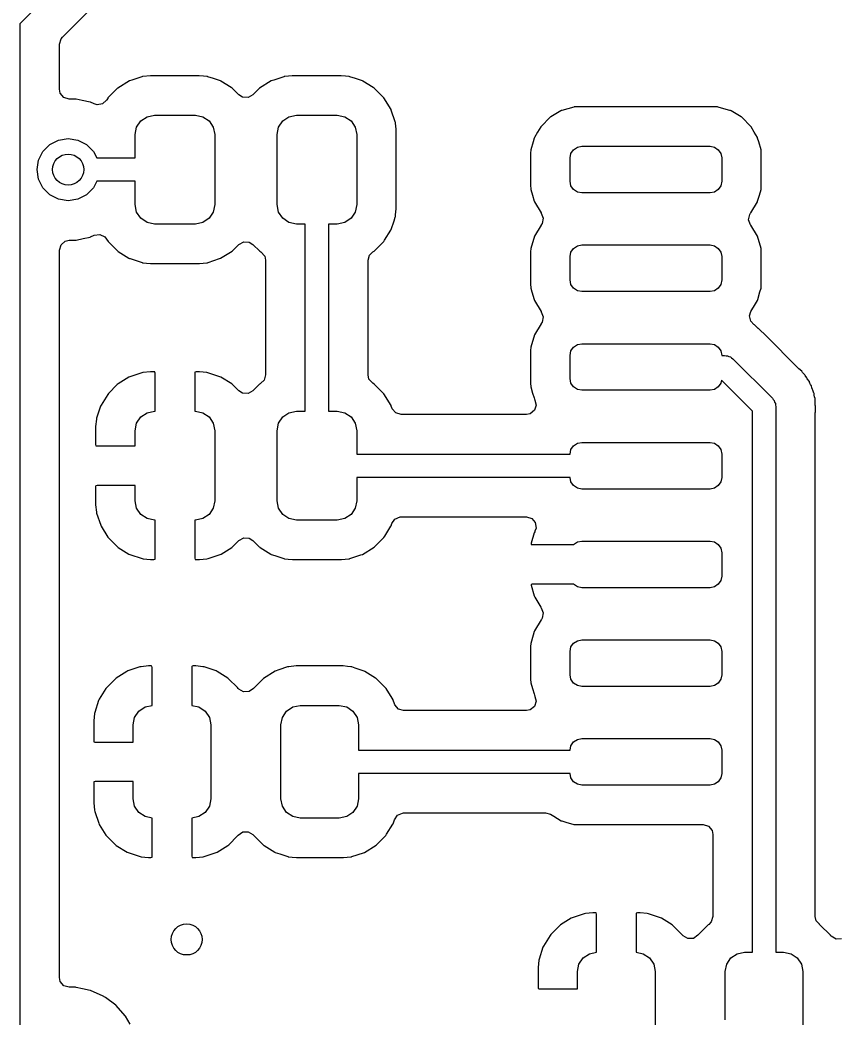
# Model space of a CAD drawing. Extents: x 51 to 243, y -135 to -54.
# Drawn here: x 195.47 to 205.98, y -86.61 to -73.77 of the extents above; entities that cross this region are included whole.
import ezdxf

# ---------------------------------------------------------------- set-up
doc = ezdxf.new("R2010")
doc.units = 0
doc.layers.add('BLACK', color=7, linetype='CONTINUOUS')

msp = doc.modelspace()

# ---------------------------------------------------------------- linework, layer by layer
at = {"layer": 'BLACK', "linetype": 'CONTINUOUS'}
for p, q in [((199.24, -70.042), (195.468, -73.8149)), ((196.013, -73.9886), (199.414, -70.5874)), ((195.468, -73.8149), (195.468, -96.5285)), ((195.976, -74.0777), (195.996, -74.0096)), ((195.976, -74.6575), (195.976, -74.0777)), ((195.996, -74.0096), (196.013, -73.9886)), ((197.145, -74.4838), (197.05, -74.4938)), ((197.149, -74.4835), (197.145, -74.4838)), ((197.145, -74.4838), (197.145, -74.4838)), ((197.774, -74.4835), (197.149, -74.4835)), ((197.829, -74.4891), (197.774, -74.4835)), ((198.97, -74.4838), (198.875, -74.4938)), ((198.974, -74.4835), (198.97, -74.4838)), ((198.97, -74.4838), (198.97, -74.4838)), ((199.599, -74.4835), (198.974, -74.4835)), ((199.654, -74.4891), (199.599, -74.4835)), ((196.875, -74.5504), (196.725, -74.6435)), ((196.908, -74.5396), (196.875, -74.5504)), ((197.036, -74.4967), (196.908, -74.5396)), ((197.043, -74.4945), (197.036, -74.4967)), ((197.036, -74.4967), (197.036, -74.4967)), ((197.05, -74.4938), (197.043, -74.4945)), ((197.05, -74.4938), (197.05, -74.4938)), ((197.872, -74.4935), (197.829, -74.4891)), ((197.879, -74.4942), (197.872, -74.4935)), ((197.872, -74.4935), (197.872, -74.4935)), ((197.885, -74.4964), (197.879, -74.4942)), ((197.957, -74.52), (197.885, -74.4964)), ((197.885, -74.4964), (197.885, -74.4964)), ((198.047, -74.5499), (197.957, -74.52)), ((198.053, -74.5537), (198.047, -74.5499)), ((198.186, -74.6357), (198.053, -74.5537)), ((198.053, -74.5537), (198.053, -74.5537)), ((198.7, -74.5504), (198.55, -74.6435)), ((198.733, -74.5396), (198.7, -74.5504)), ((198.861, -74.4967), (198.733, -74.5396)), ((198.868, -74.4945), (198.861, -74.4967)), ((198.861, -74.4967), (198.861, -74.4967)), ((198.875, -74.4938), (198.868, -74.4945)), ((198.875, -74.4938), (198.875, -74.4938)), ((199.697, -74.4935), (199.654, -74.4891)), ((199.704, -74.4942), (199.697, -74.4935)), ((199.697, -74.4935), (199.697, -74.4935)), ((199.71, -74.4964), (199.704, -74.4942)), ((199.782, -74.52), (199.71, -74.4964)), ((199.71, -74.4964), (199.71, -74.4964)), ((199.872, -74.5499), (199.782, -74.52)), ((199.878, -74.5537), (199.872, -74.5499)), ((200.011, -74.6357), (199.878, -74.5537)), ((199.878, -74.5537), (199.878, -74.5537)), ((195.987, -74.7098), (195.976, -74.6575)), ((196.034, -74.7635), (195.987, -74.7098)), ((196.681, -74.6868), (196.6, -74.7687)), ((196.719, -74.6487), (196.681, -74.6868)), ((196.725, -74.6435), (196.719, -74.6487)), ((198.197, -74.6427), (198.186, -74.6357)), ((198.202, -74.6479), (198.197, -74.6427)), ((198.285, -74.7303), (198.202, -74.6479)), ((198.33, -74.7592), (198.285, -74.7303)), ((198.463, -74.7301), (198.401, -74.7642)), ((198.466, -74.7276), (198.463, -74.7301)), ((198.55, -74.6435), (198.466, -74.7276)), ((200.022, -74.6427), (200.011, -74.6357)), ((200.147, -74.7677), (200.022, -74.6427)), ((196.102, -74.7835), (196.034, -74.7635)), ((196.183, -74.7835), (196.102, -74.7835)), ((196.19, -74.7849), (196.183, -74.7835)), ((196.268, -74.8014), (196.19, -74.7849)), ((196.19, -74.7849), (196.19, -74.7849)), ((196.37, -74.8232), (196.268, -74.8014)), ((196.376, -74.8259), (196.37, -74.8232)), ((196.423, -74.8468), (196.376, -74.8259)), ((196.376, -74.8259), (196.376, -74.8259)), ((196.459, -74.8567), (196.423, -74.8468)), ((196.529, -74.8453), (196.459, -74.8567)), ((196.582, -74.7978), (196.529, -74.8453)), ((196.596, -74.7749), (196.582, -74.7978)), ((196.6, -74.7687), (196.596, -74.7749)), ((196.596, -74.7749), (196.596, -74.7749)), ((198.401, -74.7642), (198.33, -74.7592)), ((200.241, -74.9181), (200.147, -74.7677)), ((197.103, -75.011), (197.199, -74.992)), ((197.199, -74.992), (197.724, -74.992)), ((197.724, -74.992), (197.82, -75.011)), ((198.928, -75.011), (199.024, -74.992)), ((199.024, -74.992), (199.549, -74.992)), ((199.549, -74.992), (199.645, -75.011)), ((200.243, -74.925), (200.241, -74.9181)), ((200.293, -75.0758), (200.243, -74.925)), ((202.424, -74.9369), (202.294, -75.0135)), ((202.43, -74.9329), (202.424, -74.9369)), ((202.424, -74.9369), (202.424, -74.9369)), ((202.438, -74.9306), (202.43, -74.9329)), ((202.515, -74.9083), (202.438, -74.9306)), ((202.438, -74.9306), (202.438, -74.9306)), ((202.59, -74.8864), (202.515, -74.9083)), ((202.597, -74.8859), (202.59, -74.8864)), ((202.625, -74.8837), (202.597, -74.8859)), ((202.597, -74.8859), (202.597, -74.8859)), ((202.627, -74.8835), (202.625, -74.8837)), ((202.625, -74.8837), (202.625, -74.8837)), ((204.411, -74.8835), (202.627, -74.8835)), ((204.413, -74.8837), (204.411, -74.8835)), ((204.441, -74.8859), (204.413, -74.8837)), ((204.413, -74.8837), (204.413, -74.8837)), ((204.448, -74.8864), (204.441, -74.8859)), ((204.441, -74.8859), (204.441, -74.8859)), ((204.523, -74.9083), (204.448, -74.8864)), ((204.6, -74.9306), (204.523, -74.9083)), ((204.608, -74.9329), (204.6, -74.9306)), ((204.6, -74.9306), (204.6, -74.9306)), ((204.614, -74.9369), (204.608, -74.9329)), ((204.744, -75.0135), (204.614, -74.9369)), ((204.614, -74.9369), (204.614, -74.9369)), ((196.968, -75.1463), (197.022, -75.0652)), ((197.022, -75.0652), (197.103, -75.011)), ((197.82, -75.011), (197.901, -75.0652)), ((197.901, -75.0652), (197.955, -75.1463)), ((198.793, -75.1463), (198.847, -75.0652)), ((198.847, -75.0652), (198.928, -75.011)), ((199.645, -75.011), (199.726, -75.0652)), ((199.726, -75.0652), (199.78, -75.1463)), ((200.297, -75.0858), (200.293, -75.0758)), ((200.297, -75.0927), (200.297, -75.0858)), ((200.305, -75.1714), (200.297, -75.0927)), ((200.297, -75.0927), (200.297, -75.0927)), ((202.287, -75.0175), (202.17, -75.1352)), ((202.294, -75.0135), (202.287, -75.0175)), ((202.294, -75.0135), (202.294, -75.0135)), ((204.751, -75.0175), (204.744, -75.0135)), ((204.744, -75.0135), (204.744, -75.0135)), ((204.868, -75.1352), (204.751, -75.0175)), ((196.949, -75.242), (196.968, -75.1463)), ((196.949, -75.542), (196.949, -75.242)), ((197.955, -75.1463), (197.974, -75.242)), ((197.974, -75.242), (197.974, -76.142)), ((198.774, -75.242), (198.793, -75.1463)), ((198.774, -76.142), (198.774, -75.242)), ((199.78, -75.1463), (199.799, -75.242)), ((199.799, -75.242), (199.799, -76.142)), ((200.308, -75.1916), (200.305, -75.1714)), ((200.308, -76.1924), (200.308, -75.1916)), ((202.126, -75.2096), (202.085, -75.2784)), ((202.166, -75.142), (202.126, -75.2096)), ((202.17, -75.1352), (202.166, -75.142)), ((202.166, -75.142), (202.166, -75.142)), ((204.872, -75.142), (204.868, -75.1352)), ((204.912, -75.2096), (204.872, -75.142)), ((204.872, -75.142), (204.872, -75.142)), ((204.953, -75.2784), (204.912, -75.2096)), ((195.764, -75.4569), (195.853, -75.3684)), ((195.853, -75.3684), (195.964, -75.3116)), ((195.964, -75.3116), (196.088, -75.292)), ((196.088, -75.292), (196.212, -75.3116)), ((196.212, -75.3116), (196.323, -75.3684)), ((196.323, -75.3684), (196.412, -75.4569)), ((202.068, -75.3349), (202.038, -75.4382)), ((202.083, -75.286), (202.068, -75.3349)), ((202.085, -75.2784), (202.083, -75.286)), ((202.083, -75.286), (202.083, -75.286)), ((204.955, -75.286), (204.953, -75.2784)), ((204.97, -75.3349), (204.955, -75.286)), ((204.955, -75.286), (204.955, -75.286)), ((205, -75.4382), (204.97, -75.3349)), ((195.708, -75.5684), (195.764, -75.4569)), ((196.412, -75.4569), (196.455, -75.542)), ((202.036, -75.473), (202.035, -75.4755)), ((202.035, -75.4755), (202.035, -75.9085)), ((202.038, -75.4446), (202.036, -75.473)), ((202.038, -75.4382), (202.038, -75.4446)), ((202.038, -75.4446), (202.038, -75.4446)), ((202.544, -75.542), (202.555, -75.4846)), ((202.555, -75.4846), (202.588, -75.4359)), ((202.588, -75.4359), (202.637, -75.4034)), ((202.637, -75.4034), (202.694, -75.392)), ((202.694, -75.392), (204.344, -75.392)), ((204.344, -75.392), (204.401, -75.4034)), ((204.401, -75.4034), (204.45, -75.4359)), ((204.45, -75.4359), (204.483, -75.4846)), ((204.483, -75.4846), (204.494, -75.542)), ((205, -75.4446), (205, -75.4382)), ((205.002, -75.473), (205, -75.4446)), ((205, -75.4446), (205, -75.4446)), ((205.002, -75.4755), (205.002, -75.473)), ((205.002, -75.9085), (205.002, -75.4755)), ((195.688, -75.692), (195.708, -75.5684)), ((196.455, -75.542), (196.949, -75.542)), ((202.544, -75.842), (202.544, -75.542)), ((204.494, -75.542), (204.494, -75.842)), ((195.708, -75.8156), (195.688, -75.692)), ((195.764, -75.9271), (195.708, -75.8156)), ((196.455, -75.842), (196.412, -75.9271)), ((196.949, -75.842), (196.455, -75.842)), ((196.949, -76.142), (196.949, -75.842)), ((202.555, -75.8994), (202.544, -75.842)), ((202.588, -75.9481), (202.555, -75.8994)), ((204.483, -75.8994), (204.45, -75.9481)), ((204.494, -75.842), (204.483, -75.8994)), ((195.853, -76.0156), (195.764, -75.9271)), ((195.964, -76.0724), (195.853, -76.0156)), ((196.323, -76.0156), (196.212, -76.0724)), ((196.412, -75.9271), (196.323, -76.0156)), ((202.035, -75.9085), (202.036, -75.9109)), ((202.036, -75.9109), (202.036, -75.911)), ((202.036, -75.911), (202.037, -75.9279)), ((202.037, -75.9279), (202.038, -75.9458)), ((202.038, -75.9458), (202.06, -76.0187)), ((202.06, -76.0187), (202.082, -76.0966)), ((202.637, -75.9806), (202.588, -75.9481)), ((202.694, -75.992), (202.637, -75.9806)), ((204.344, -75.992), (202.694, -75.992)), ((204.401, -75.9806), (204.344, -75.992)), ((204.45, -75.9481), (204.401, -75.9806)), ((204.956, -76.0966), (204.978, -76.0187)), ((204.978, -76.0187), (205, -75.9458)), ((205, -75.9458), (205.001, -75.9279)), ((205.001, -75.9279), (205.002, -75.911)), ((205.002, -75.9109), (205.002, -75.9085)), ((205.002, -75.911), (205.002, -75.9109)), ((196.088, -76.092), (195.964, -76.0724)), ((196.212, -76.0724), (196.088, -76.092)), ((196.968, -76.2377), (196.949, -76.142)), ((197.974, -76.142), (197.955, -76.2377)), ((198.793, -76.2377), (198.774, -76.142)), ((199.799, -76.142), (199.78, -76.2377)), ((202.082, -76.0966), (202.085, -76.1056)), ((202.085, -76.1056), (202.17, -76.2488)), ((204.868, -76.2488), (204.953, -76.1056)), ((204.953, -76.1056), (204.956, -76.0966)), ((197.022, -76.3188), (196.968, -76.2377)), ((197.955, -76.2377), (197.901, -76.3188)), ((198.847, -76.3188), (198.793, -76.2377)), ((199.78, -76.2377), (199.726, -76.3188)), ((200.297, -76.2969), (200.299, -76.2722)), ((200.299, -76.2722), (200.307, -76.1956)), ((200.307, -76.1956), (200.308, -76.1924)), ((202.17, -76.2488), (202.172, -76.2515)), ((202.172, -76.2515), (202.198, -76.3159)), ((204.84, -76.3381), (204.854, -76.2685)), ((204.854, -76.2685), (204.865, -76.2527)), ((204.865, -76.2527), (204.868, -76.2488)), ((197.103, -76.373), (197.022, -76.3188)), ((197.199, -76.392), (197.103, -76.373)), ((197.724, -76.392), (197.199, -76.392)), ((197.82, -76.373), (197.724, -76.392)), ((197.901, -76.3188), (197.82, -76.373)), ((198.928, -76.373), (198.847, -76.3188)), ((199.024, -76.392), (198.928, -76.373)), ((199.136, -76.392), (199.024, -76.392)), ((199.136, -78.802), (199.136, -76.392)), ((199.549, -76.392), (199.436, -76.392)), ((199.436, -76.392), (199.436, -78.802)), ((199.645, -76.373), (199.549, -76.392)), ((199.726, -76.3188), (199.645, -76.373)), ((200.241, -76.4647), (200.279, -76.3505)), ((200.279, -76.3505), (200.295, -76.3034)), ((200.295, -76.3034), (200.297, -76.2969)), ((200.295, -76.3034), (200.295, -76.3034)), ((202.17, -76.4052), (202.085, -76.5484)), ((202.173, -76.4013), (202.17, -76.4052)), ((202.184, -76.3855), (202.173, -76.4013)), ((202.198, -76.3159), (202.184, -76.3855)), ((204.866, -76.4025), (204.84, -76.3381)), ((204.868, -76.4052), (204.866, -76.4025)), ((204.953, -76.5484), (204.868, -76.4052)), ((196.376, -76.5581), (196.423, -76.5372)), ((196.423, -76.5372), (196.494, -76.5277)), ((196.494, -76.5277), (196.558, -76.5578)), ((200.158, -76.5993), (200.237, -76.471)), ((200.237, -76.471), (200.241, -76.4647)), ((200.237, -76.471), (200.237, -76.471)), ((195.976, -76.7265), (195.996, -76.6584)), ((195.996, -76.6584), (196.05, -76.6119)), ((196.05, -76.6119), (196.102, -76.6005)), ((196.102, -76.6005), (196.183, -76.6005)), ((196.183, -76.6005), (196.19, -76.5991)), ((196.19, -76.5991), (196.281, -76.5797)), ((196.19, -76.5991), (196.19, -76.5991)), ((196.281, -76.5797), (196.37, -76.5608)), ((196.37, -76.5608), (196.376, -76.5581)), ((196.376, -76.5581), (196.376, -76.5581)), ((196.558, -76.5578), (196.582, -76.586)), ((196.582, -76.586), (196.601, -76.6163)), ((196.601, -76.6163), (196.726, -76.7413)), ((198.198, -76.7405), (198.285, -76.6539)), ((198.285, -76.6539), (198.347, -76.6198)), ((198.347, -76.6198), (198.418, -76.6248)), ((198.418, -76.6248), (198.463, -76.6537)), ((198.463, -76.6537), (198.551, -76.7413)), ((200.023, -76.7405), (200.148, -76.6153)), ((200.148, -76.6153), (200.158, -76.5993)), ((202.085, -76.5484), (202.038, -76.7082)), ((202.637, -76.6734), (202.694, -76.662)), ((202.694, -76.662), (204.344, -76.662)), ((204.344, -76.662), (204.401, -76.6734)), ((205, -76.7082), (204.953, -76.5484)), ((195.976, -86.0875), (195.976, -76.7265)), ((196.726, -76.7413), (196.732, -76.7451)), ((196.732, -76.7451), (196.732, -76.7451)), ((196.732, -76.7451), (196.869, -76.8299)), ((198.048, -76.8336), (198.198, -76.7405)), ((198.551, -76.7413), (198.568, -76.752)), ((198.568, -76.752), (198.616, -76.8048)), ((199.945, -76.8592), (199.965, -76.791)), ((199.965, -76.791), (200.005, -76.752)), ((200.005, -76.752), (200.017, -76.7443)), ((200.017, -76.7443), (200.023, -76.7405)), ((200.017, -76.7443), (200.017, -76.7443)), ((202.036, -76.743), (202.035, -76.7455)), ((202.035, -76.7455), (202.035, -77.1785)), ((202.038, -76.7146), (202.036, -76.743)), ((202.038, -76.7082), (202.038, -76.7146)), ((202.038, -76.7146), (202.038, -76.7146)), ((202.544, -76.812), (202.555, -76.7546)), ((202.555, -76.7546), (202.588, -76.7059)), ((202.588, -76.7059), (202.637, -76.6734)), ((204.401, -76.6734), (204.45, -76.7059)), ((204.45, -76.7059), (204.483, -76.7546)), ((204.483, -76.7546), (204.494, -76.812)), ((205, -76.7146), (205, -76.7082)), ((205.002, -76.743), (205, -76.7146)), ((205, -76.7146), (205, -76.7146)), ((205.002, -76.7455), (205.002, -76.743)), ((205.002, -77.1785), (205.002, -76.7455)), ((196.869, -76.8299), (196.876, -76.8341)), ((196.876, -76.8341), (196.887, -76.8377)), ((196.887, -76.8377), (197.038, -76.8876)), ((197.038, -76.8876), (197.038, -76.8876)), ((197.038, -76.8876), (197.044, -76.8898)), ((197.044, -76.8898), (197.051, -76.8905)), ((197.051, -76.8905), (197.051, -76.8905)), ((197.051, -76.8905), (197.094, -76.8949)), ((197.094, -76.8949), (197.149, -76.9005)), ((197.149, -76.9005), (197.774, -76.9005)), ((197.774, -76.9005), (197.778, -76.9002)), ((197.778, -76.9002), (197.873, -76.8902)), ((197.778, -76.9002), (197.778, -76.9002)), ((197.873, -76.8902), (197.88, -76.8895)), ((197.873, -76.8902), (197.873, -76.8902)), ((197.88, -76.8895), (197.887, -76.8873)), ((197.887, -76.8873), (198.035, -76.8377)), ((197.887, -76.8873), (197.887, -76.8873)), ((198.035, -76.8377), (198.048, -76.8336)), ((198.616, -76.8048), (198.628, -76.8593)), ((198.628, -76.8593), (198.628, -78.3348)), ((199.945, -78.3347), (199.945, -76.8592)), ((202.544, -77.112), (202.544, -76.812)), ((204.494, -76.812), (204.494, -77.112)), ((202.035, -77.1785), (202.036, -77.1809)), ((202.036, -77.1809), (202.036, -77.181)), ((202.036, -77.181), (202.037, -77.2024)), ((202.555, -77.1694), (202.544, -77.112)), ((202.588, -77.2181), (202.555, -77.1694)), ((204.483, -77.1694), (204.45, -77.2181)), ((204.494, -77.112), (204.483, -77.1694)), ((205.001, -77.2024), (205.002, -77.181)), ((205.002, -77.1809), (205.002, -77.1785)), ((205.002, -77.181), (205.002, -77.1809)), ((202.037, -77.2024), (202.038, -77.2158)), ((202.038, -77.2158), (202.053, -77.2644)), ((202.053, -77.2644), (202.081, -77.3628)), ((202.637, -77.2506), (202.588, -77.2181)), ((202.694, -77.262), (202.637, -77.2506)), ((204.344, -77.262), (202.694, -77.262)), ((204.401, -77.2506), (204.344, -77.262)), ((204.45, -77.2181), (204.401, -77.2506)), ((204.957, -77.3628), (204.985, -77.2644)), ((204.985, -77.2644), (205, -77.2158)), ((205, -77.2158), (205.001, -77.2024)), ((202.081, -77.3628), (202.085, -77.3756)), ((202.085, -77.3756), (202.17, -77.5188)), ((204.869, -77.518), (204.927, -77.4199)), ((204.927, -77.4199), (204.953, -77.3756)), ((204.953, -77.3756), (204.957, -77.3628)), ((202.17, -77.5188), (202.172, -77.5215)), ((202.172, -77.5215), (202.198, -77.5859)), ((204.852, -77.5728), (204.869, -77.518)), ((202.17, -77.6752), (202.085, -77.8184)), ((202.173, -77.6713), (202.17, -77.6752)), ((202.184, -77.6555), (202.173, -77.6713)), ((202.198, -77.5859), (202.184, -77.6555)), ((204.867, -77.6422), (204.852, -77.5728)), ((204.909, -77.6849), (204.867, -77.6422)), ((204.908, -77.6865), (204.909, -77.6849)), ((204.914, -77.6912), (204.908, -77.6865)), ((204.921, -77.695), (204.914, -77.6912)), ((204.955, -77.7266), (204.921, -77.695)), ((202.085, -77.8184), (202.038, -77.9782)), ((204.964, -77.7344), (204.955, -77.7266)), ((204.967, -77.7371), (204.964, -77.7344)), ((204.988, -77.7576), (204.967, -77.7371)), ((204.991, -77.7604), (204.988, -77.7576)), ((205.042, -77.8089), (204.991, -77.7604)), ((205.047, -77.8156), (205.042, -77.8089)), ((205.055, -77.8244), (205.047, -77.8156)), ((205.478, -78.2482), (205.055, -77.8244)), ((202.588, -77.9759), (202.637, -77.9434)), ((202.637, -77.9434), (202.694, -77.932)), ((202.694, -77.932), (204.344, -77.932)), ((204.344, -77.932), (204.401, -77.9434)), ((204.401, -77.9434), (204.45, -77.9759)), ((202.036, -78.0106), (202.035, -78.0155)), ((202.035, -78.0155), (202.035, -78.4485)), ((202.038, -77.9846), (202.036, -78.0106)), ((202.038, -77.9782), (202.038, -77.9846)), ((202.038, -77.9846), (202.038, -77.9846)), ((202.544, -78.082), (202.555, -78.0246)), ((202.544, -78.382), (202.544, -78.082)), ((202.555, -78.0246), (202.588, -77.9759)), ((204.45, -77.9759), (204.483, -78.0246)), ((204.483, -78.0246), (204.494, -78.082)), ((204.494, -78.082), (204.531, -78.082)), ((204.531, -78.082), (204.55, -78.0871)), ((204.55, -78.0871), (204.57, -78.0871)), ((204.57, -78.0871), (204.587, -78.097)), ((204.587, -78.097), (204.606, -78.1021)), ((204.606, -78.1021), (204.62, -78.1161)), ((204.62, -78.1161), (204.637, -78.1259)), ((204.637, -78.1259), (205.145, -78.6339)), ((197.036, -78.3071), (196.882, -78.3586)), ((197.05, -78.3043), (197.036, -78.3071)), ((197.145, -78.2943), (197.05, -78.3043)), ((197.152, -78.294), (197.145, -78.2943)), ((197.194, -78.294), (197.152, -78.294)), ((197.202, -78.2957), (197.194, -78.294)), ((197.203, -78.2969), (197.202, -78.2957)), ((197.207, -78.3121), (197.203, -78.2969)), ((197.207, -78.802), (197.207, -78.3121)), ((197.717, -78.2999), (197.715, -78.3075)), ((197.715, -78.3075), (197.715, -78.802)), ((197.718, -78.2985), (197.717, -78.2999)), ((197.734, -78.294), (197.718, -78.2985)), ((197.771, -78.294), (197.734, -78.294)), ((197.778, -78.2943), (197.771, -78.294)), ((197.872, -78.304), (197.778, -78.2943)), ((197.885, -78.3069), (197.872, -78.304)), ((198.04, -78.358), (197.885, -78.3069)), ((198.628, -78.3348), (198.608, -78.403)), ((199.957, -78.3892), (199.945, -78.3347)), ((205.487, -78.2562), (205.478, -78.2482)), ((205.523, -78.2856), (205.487, -78.2562)), ((205.535, -78.3026), (205.523, -78.2856)), ((205.535, -78.303), (205.535, -78.3026)), ((205.548, -78.318), (205.535, -78.303)), ((205.563, -78.3332), (205.548, -78.318)), ((205.567, -78.34), (205.563, -78.3332)), ((205.587, -78.3729), (205.567, -78.34)), ((205.567, -78.34), (205.567, -78.34)), ((196.72, -78.4591), (196.605, -78.5738)), ((196.731, -78.4501), (196.72, -78.4591)), ((196.869, -78.3648), (196.731, -78.4501)), ((196.882, -78.3586), (196.869, -78.3648)), ((198.053, -78.3642), (198.04, -78.358)), ((198.191, -78.4492), (198.053, -78.3642)), ((198.202, -78.4583), (198.191, -78.4492)), ((198.285, -78.5406), (198.202, -78.4583)), ((198.544, -78.4587), (198.463, -78.5405)), ((198.55, -78.4535), (198.544, -78.4587)), ((198.556, -78.4497), (198.55, -78.4535)), ((198.568, -78.442), (198.556, -78.4497)), ((198.556, -78.4497), (198.556, -78.4497)), ((198.608, -78.403), (198.568, -78.442)), ((200.005, -78.442), (199.957, -78.3892)), ((200.022, -78.4527), (200.005, -78.442)), ((200.147, -78.5777), (200.022, -78.4527)), ((202.035, -78.4485), (202.036, -78.4509)), ((202.036, -78.4509), (202.036, -78.451)), ((202.036, -78.451), (202.038, -78.4764)), ((202.555, -78.4394), (202.544, -78.382)), ((202.588, -78.4881), (202.555, -78.4394)), ((204.483, -78.4394), (204.45, -78.4881)), ((204.49, -78.403), (204.483, -78.4394)), ((204.889, -78.8021), (204.49, -78.403)), ((205.593, -78.3829), (205.587, -78.3729)), ((205.621, -78.4202), (205.593, -78.3829)), ((205.624, -78.4288), (205.621, -78.4202)), ((205.629, -78.4402), (205.624, -78.4288)), ((205.637, -78.4579), (205.629, -78.4402)), ((205.648, -78.4764), (205.637, -78.4579)), ((196.596, -78.5852), (196.511, -78.7232)), ((196.605, -78.5738), (196.596, -78.5852)), ((198.33, -78.5695), (198.285, -78.5406)), ((198.401, -78.5745), (198.33, -78.5695)), ((198.463, -78.5405), (198.401, -78.5745)), ((200.241, -78.7281), (200.147, -78.5777)), ((202.038, -78.4764), (202.038, -78.4858)), ((202.038, -78.4858), (202.062, -78.567)), ((202.062, -78.567), (202.08, -78.6286)), ((202.637, -78.5206), (202.588, -78.4881)), ((202.694, -78.532), (202.637, -78.5206)), ((204.344, -78.532), (202.694, -78.532)), ((204.401, -78.5206), (204.344, -78.532)), ((204.45, -78.4881), (204.401, -78.5206)), ((205.655, -78.5012), (205.648, -78.4764)), ((205.661, -78.5208), (205.655, -78.5012)), ((205.665, -78.532), (205.661, -78.5208)), ((205.679, -78.5676), (205.665, -78.532)), ((205.682, -78.5749), (205.679, -78.5676)), ((205.679, -78.5676), (205.679, -78.5676)), ((205.683, -78.5828), (205.682, -78.5749)), ((205.685, -78.5962), (205.683, -78.5828)), ((205.683, -78.5828), (205.683, -78.5828)), ((205.689, -78.6156), (205.685, -78.5962)), ((196.511, -78.7232), (196.505, -78.7364)), ((202.08, -78.6286), (202.085, -78.6456)), ((202.107, -78.7222), (202.084, -78.7895)), ((202.085, -78.6456), (202.089, -78.6534)), ((202.089, -78.6534), (202.09, -78.6542)), ((202.09, -78.6542), (202.092, -78.6597)), ((202.092, -78.6597), (202.091, -78.6601)), ((202.091, -78.6601), (202.107, -78.7222)), ((205.145, -78.6339), (205.155, -78.651)), ((205.155, -78.651), (205.169, -78.665)), ((205.169, -78.665), (205.174, -78.6841)), ((205.174, -78.6841), (205.184, -78.7012)), ((205.184, -78.7012), (205.184, -78.7209)), ((205.184, -78.7209), (205.189, -78.74)), ((205.695, -78.6362), (205.689, -78.6156)), ((205.696, -78.68), (205.695, -78.6362)), ((205.696, -78.6823), (205.696, -78.68)), ((205.697, -78.6942), (205.696, -78.6823)), ((205.697, -78.6986), (205.697, -78.6942)), ((205.697, -78.7277), (205.697, -78.6986)), ((196.505, -78.7364), (196.454, -78.8907)), ((197.022, -78.8752), (197.103, -78.821)), ((197.103, -78.821), (197.199, -78.802)), ((197.199, -78.802), (197.207, -78.802)), ((197.715, -78.802), (197.724, -78.802)), ((197.724, -78.802), (197.82, -78.821)), ((197.82, -78.821), (197.901, -78.8752)), ((198.847, -78.8752), (198.928, -78.821)), ((198.928, -78.821), (199.024, -78.802)), ((199.024, -78.802), (199.136, -78.802)), ((199.436, -78.802), (199.549, -78.802)), ((199.549, -78.802), (199.645, -78.821)), ((199.645, -78.821), (199.726, -78.8752)), ((200.243, -78.735), (200.241, -78.7281)), ((200.25, -78.7574), (200.243, -78.735)), ((200.243, -78.735), (200.243, -78.735)), ((200.255, -78.7698), (200.25, -78.7574)), ((200.302, -78.8235), (200.255, -78.7698)), ((200.37, -78.8435), (200.302, -78.8235)), ((201.981, -78.8435), (200.37, -78.8435)), ((202.029, -78.834), (201.981, -78.8435)), ((202.084, -78.7895), (202.029, -78.834)), ((204.889, -85.762), (204.889, -78.8021)), ((205.189, -78.74), (205.189, -85.762)), ((205.698, -78.7316), (205.697, -78.7277)), ((205.697, -78.8221), (205.698, -78.8102)), ((205.697, -85.3024), (205.697, -78.8221)), ((205.7, -78.8025), (205.698, -78.7316)), ((205.698, -78.8102), (205.7, -78.8025)), ((205.698, -78.8102), (205.698, -78.8102)), ((196.451, -78.9041), (196.441, -78.9984)), ((196.454, -78.8907), (196.451, -78.9041)), ((196.949, -79.052), (196.968, -78.9563)), ((196.968, -78.9563), (197.022, -78.8752)), ((197.901, -78.8752), (197.955, -78.9563)), ((197.955, -78.9563), (197.974, -79.052)), ((198.774, -79.052), (198.793, -78.9563)), ((198.793, -78.9563), (198.847, -78.8752)), ((199.726, -78.8752), (199.78, -78.9563)), ((199.78, -78.9563), (199.799, -79.052)), ((196.441, -78.9984), (196.441, -79.0049)), ((196.441, -79.0049), (196.441, -79.2299)), ((196.949, -79.248), (196.949, -79.052)), ((197.974, -79.052), (197.974, -79.952)), ((198.774, -79.952), (198.774, -79.052)), ((199.799, -79.052), (199.799, -79.352)), ((196.441, -79.2299), (196.445, -79.2451)), ((202.588, -79.2459), (202.637, -79.2134)), ((202.637, -79.2134), (202.694, -79.202)), ((202.694, -79.202), (204.344, -79.202)), ((204.344, -79.202), (204.401, -79.2134)), ((204.401, -79.2134), (204.45, -79.2459)), ((196.445, -79.2451), (196.447, -79.2463)), ((196.447, -79.2463), (196.455, -79.248)), ((196.455, -79.248), (196.949, -79.248)), ((199.799, -79.352), (202.544, -79.352)), ((202.544, -79.352), (202.555, -79.2946)), ((202.555, -79.2946), (202.588, -79.2459)), ((204.45, -79.2459), (204.483, -79.2946)), ((204.483, -79.2946), (204.494, -79.352)), ((204.494, -79.352), (204.494, -79.652)), ((202.544, -79.652), (199.799, -79.652)), ((199.799, -79.652), (199.799, -79.952)), ((202.555, -79.7094), (202.544, -79.652)), ((202.588, -79.7581), (202.555, -79.7094)), ((204.483, -79.7094), (204.45, -79.7581)), ((204.494, -79.652), (204.483, -79.7094)), ((196.443, -79.7619), (196.441, -79.7695)), ((196.441, -79.7695), (196.441, -79.9991)), ((196.444, -79.7605), (196.443, -79.7619)), ((196.459, -79.756), (196.444, -79.7605)), ((196.949, -79.756), (196.459, -79.756)), ((196.949, -79.952), (196.949, -79.756)), ((202.637, -79.7906), (202.588, -79.7581)), ((202.694, -79.802), (202.637, -79.7906)), ((204.344, -79.802), (202.694, -79.802)), ((204.401, -79.7906), (204.344, -79.802)), ((204.45, -79.7581), (204.401, -79.7906)), ((196.441, -79.9991), (196.441, -80.0056)), ((196.441, -80.0056), (196.451, -80.1012)), ((196.968, -80.0477), (196.949, -79.952)), ((197.974, -79.952), (197.955, -80.0477)), ((198.793, -80.0477), (198.774, -79.952)), ((199.799, -79.952), (199.78, -80.0477)), ((196.451, -80.1012), (196.454, -80.1146)), ((196.454, -80.1146), (196.506, -80.2688)), ((197.022, -80.1288), (196.968, -80.0477)), ((197.103, -80.183), (197.022, -80.1288)), ((197.901, -80.1288), (197.82, -80.183)), ((197.955, -80.0477), (197.901, -80.1288)), ((198.847, -80.1288), (198.793, -80.0477)), ((198.928, -80.183), (198.847, -80.1288)), ((199.726, -80.1288), (199.645, -80.183)), ((199.78, -80.0477), (199.726, -80.1288)), ((197.199, -80.202), (197.103, -80.183)), ((197.207, -80.202), (197.199, -80.202)), ((197.207, -80.6965), (197.207, -80.202)), ((197.724, -80.202), (197.715, -80.202)), ((197.715, -80.202), (197.715, -80.6919)), ((197.82, -80.183), (197.724, -80.202)), ((199.024, -80.202), (198.928, -80.183)), ((199.549, -80.202), (199.024, -80.202)), ((199.645, -80.183), (199.549, -80.202)), ((200.241, -80.2747), (200.25, -80.2468)), ((200.25, -80.2468), (200.291, -80.1885)), ((200.291, -80.1885), (200.356, -80.1612)), ((200.356, -80.1612), (200.37, -80.1605)), ((200.37, -80.1605), (201.982, -80.1605)), ((201.982, -80.1605), (202.05, -80.1805)), ((202.05, -80.1805), (202.096, -80.2342)), ((202.096, -80.2342), (202.106, -80.3044)), ((196.506, -80.2688), (196.512, -80.282)), ((196.512, -80.282), (196.597, -80.4198)), ((200.16, -80.4069), (200.237, -80.281)), ((200.237, -80.281), (200.241, -80.2747)), ((200.237, -80.281), (200.237, -80.281)), ((202.083, -80.3662), (202.044, -80.5006)), ((202.089, -80.3518), (202.083, -80.3662)), ((202.09, -80.3506), (202.089, -80.3518)), ((202.091, -80.3484), (202.09, -80.3506)), ((202.093, -80.3445), (202.091, -80.3484)), ((202.106, -80.3044), (202.092, -80.3444)), ((202.092, -80.3444), (202.093, -80.3445)), ((196.597, -80.4198), (196.606, -80.4312)), ((196.606, -80.4312), (196.721, -80.5457)), ((198.203, -80.5449), (198.284, -80.4635)), ((198.284, -80.4635), (198.347, -80.4295)), ((198.347, -80.4295), (198.418, -80.4345)), ((198.418, -80.4345), (198.463, -80.4634)), ((198.463, -80.4634), (198.546, -80.5461)), ((200.023, -80.5505), (200.148, -80.4253)), ((200.148, -80.4253), (200.16, -80.4069)), ((202.044, -80.5006), (202.044, -80.5147)), ((202.044, -80.5147), (202.051, -80.518)), ((202.051, -80.518), (202.587, -80.518)), ((202.587, -80.518), (202.588, -80.5159)), ((202.588, -80.5159), (202.637, -80.4834)), ((202.637, -80.4834), (202.694, -80.472)), ((202.694, -80.472), (204.344, -80.472)), ((204.344, -80.472), (204.401, -80.4834)), ((204.401, -80.4834), (204.45, -80.5159)), ((204.45, -80.5159), (204.483, -80.5646)), ((196.721, -80.5457), (196.732, -80.5548)), ((196.732, -80.5548), (196.87, -80.6398)), ((196.87, -80.6398), (196.883, -80.646)), ((196.883, -80.646), (197.038, -80.6971)), ((197.887, -80.6969), (198.041, -80.6454)), ((198.041, -80.6454), (198.054, -80.6392)), ((198.054, -80.6392), (198.192, -80.5539)), ((198.192, -80.5539), (198.203, -80.5449)), ((198.546, -80.5461), (198.546, -80.5461)), ((198.546, -80.5461), (198.551, -80.5513)), ((198.551, -80.5513), (198.557, -80.5551)), ((198.557, -80.5551), (198.557, -80.5551)), ((198.557, -80.5551), (198.694, -80.6398)), ((198.694, -80.6398), (198.701, -80.6441)), ((198.701, -80.6441), (198.746, -80.6589)), ((199.712, -80.6973), (199.853, -80.6501)), ((199.853, -80.6501), (199.873, -80.6435)), ((199.873, -80.6435), (200.023, -80.5505)), ((204.483, -80.5646), (204.494, -80.622)), ((204.494, -80.622), (204.494, -80.922)), ((197.038, -80.6971), (197.051, -80.7)), ((197.051, -80.7), (197.145, -80.7097)), ((197.145, -80.7097), (197.152, -80.71)), ((197.152, -80.71), (197.189, -80.71)), ((197.189, -80.71), (197.205, -80.7055)), ((197.205, -80.7055), (197.206, -80.7041)), ((197.206, -80.7041), (197.207, -80.6965)), ((197.715, -80.6919), (197.72, -80.7071)), ((197.72, -80.7071), (197.721, -80.7083)), ((197.721, -80.7083), (197.729, -80.71)), ((197.729, -80.71), (197.771, -80.71)), ((197.771, -80.71), (197.778, -80.7097)), ((197.778, -80.7097), (197.873, -80.6997)), ((197.873, -80.6997), (197.887, -80.6969)), ((198.746, -80.6589), (198.863, -80.6976)), ((198.863, -80.6976), (198.863, -80.6976)), ((198.863, -80.6976), (198.869, -80.6998)), ((198.869, -80.6998), (198.876, -80.7005)), ((198.876, -80.7005), (198.876, -80.7005)), ((198.876, -80.7005), (198.919, -80.7049)), ((198.919, -80.7049), (198.974, -80.7105)), ((198.974, -80.7105), (199.599, -80.7105)), ((199.599, -80.7105), (199.603, -80.7102)), ((199.603, -80.7102), (199.698, -80.7002)), ((199.603, -80.7102), (199.603, -80.7102)), ((199.698, -80.7002), (199.705, -80.6995)), ((199.698, -80.7002), (199.698, -80.7002)), ((199.705, -80.6995), (199.712, -80.6973)), ((199.712, -80.6973), (199.712, -80.6973)), ((202.044, -81.03), (202.042, -81.0379)), ((202.042, -81.0379), (202.083, -81.1778)), ((202.057, -81.026), (202.044, -81.03)), ((202.587, -81.026), (202.057, -81.026)), ((202.588, -81.0281), (202.587, -81.026)), ((202.637, -81.0606), (202.588, -81.0281)), ((204.45, -81.0281), (204.401, -81.0606)), ((204.483, -80.9794), (204.45, -81.0281)), ((204.494, -80.922), (204.483, -80.9794)), ((202.694, -81.072), (202.637, -81.0606)), ((204.344, -81.072), (202.694, -81.072)), ((204.401, -81.0606), (204.344, -81.072)), ((202.083, -81.1778), (202.089, -81.1922)), ((202.089, -81.1922), (202.166, -81.3217)), ((202.166, -81.3217), (202.172, -81.3294)), ((202.172, -81.3294), (202.198, -81.3954)), ((202.198, -81.3954), (202.184, -81.4651)), ((202.17, -81.4852), (202.085, -81.6284)), ((202.174, -81.4812), (202.17, -81.4852)), ((202.184, -81.4651), (202.174, -81.4812)), ((202.083, -81.636), (202.069, -81.6821)), ((202.085, -81.6284), (202.083, -81.636)), ((202.083, -81.636), (202.083, -81.636)), ((202.038, -81.7946), (202.036, -81.823)), ((202.069, -81.6821), (202.038, -81.7882)), ((202.038, -81.7882), (202.038, -81.7946)), ((202.038, -81.7946), (202.038, -81.7946)), ((202.555, -81.8346), (202.588, -81.7859)), ((202.588, -81.7859), (202.637, -81.7534)), ((202.637, -81.7534), (202.694, -81.742)), ((202.694, -81.742), (204.344, -81.742)), ((204.344, -81.742), (204.401, -81.7534)), ((204.401, -81.7534), (204.45, -81.7859)), ((204.45, -81.7859), (204.483, -81.8346)), ((202.036, -81.823), (202.035, -81.8255)), ((202.035, -81.8255), (202.035, -82.2585)), ((202.544, -81.892), (202.555, -81.8346)), ((202.544, -82.192), (202.544, -81.892)), ((204.483, -81.8346), (204.494, -81.892)), ((204.494, -81.892), (204.494, -82.192)), ((196.844, -82.1498), (196.706, -82.2351)), ((196.857, -82.1436), (196.844, -82.1498)), ((197.011, -82.0921), (196.857, -82.1436)), ((197.025, -82.0893), (197.011, -82.0921)), ((197.12, -82.0793), (197.025, -82.0893)), ((197.127, -82.079), (197.12, -82.0793)), ((197.156, -82.079), (197.127, -82.079)), ((197.164, -82.0807), (197.156, -82.079)), ((197.166, -82.0819), (197.164, -82.0807)), ((197.17, -82.0971), (197.166, -82.0819)), ((197.17, -82.5878), (197.17, -82.0971)), ((197.68, -82.0849), (197.678, -82.0925)), ((197.678, -82.0925), (197.678, -82.5878)), ((197.681, -82.0835), (197.68, -82.0849)), ((197.696, -82.079), (197.681, -82.0835)), ((197.721, -82.079), (197.696, -82.079)), ((197.728, -82.0793), (197.721, -82.079)), ((197.822, -82.089), (197.728, -82.0793)), ((197.835, -82.0919), (197.822, -82.089)), ((197.99, -82.143), (197.835, -82.0919)), ((198.003, -82.1492), (197.99, -82.143)), ((198.141, -82.2342), (198.003, -82.1492)), ((198.75, -82.1454), (198.6, -82.2385)), ((198.798, -82.1296), (198.75, -82.1454)), ((198.911, -82.0917), (198.798, -82.1296)), ((198.918, -82.0895), (198.911, -82.0917)), ((198.911, -82.0917), (198.911, -82.0917)), ((198.925, -82.0888), (198.918, -82.0895)), ((199.02, -82.0788), (198.925, -82.0888)), ((198.925, -82.0888), (198.925, -82.0888)), ((199.024, -82.0785), (199.02, -82.0788)), ((199.02, -82.0788), (199.02, -82.0788)), ((199.624, -82.0785), (199.024, -82.0785)), ((199.679, -82.0841), (199.624, -82.0785)), ((199.722, -82.0885), (199.679, -82.0841)), ((199.729, -82.0892), (199.722, -82.0885)), ((199.722, -82.0885), (199.722, -82.0885)), ((199.735, -82.0914), (199.729, -82.0892)), ((199.78, -82.1061), (199.735, -82.0914)), ((199.735, -82.0914), (199.735, -82.0914)), ((199.897, -82.1449), (199.78, -82.1061)), ((199.903, -82.1487), (199.897, -82.1449)), ((200.041, -82.2339), (199.903, -82.1487)), ((199.903, -82.1487), (199.903, -82.1487)), ((202.555, -82.2494), (202.544, -82.192)), ((204.494, -82.192), (204.483, -82.2494)), ((196.695, -82.2441), (196.58, -82.3588)), ((196.706, -82.2351), (196.695, -82.2441)), ((198.152, -82.2433), (198.141, -82.2342)), ((198.267, -82.3578), (198.152, -82.2433)), ((198.6, -82.2385), (198.475, -82.3637)), ((200.047, -82.2377), (200.041, -82.2339)), ((200.172, -82.3627), (200.047, -82.2377)), ((202.035, -82.2585), (202.036, -82.2609)), ((202.036, -82.2609), (202.036, -82.261)), ((202.036, -82.261), (202.037, -82.2814)), ((202.037, -82.2814), (202.038, -82.2958)), ((202.038, -82.2958), (202.06, -82.3702)), ((202.588, -82.2981), (202.555, -82.2494)), ((202.637, -82.3306), (202.588, -82.2981)), ((204.45, -82.2981), (204.401, -82.3306)), ((204.483, -82.2494), (204.45, -82.2981)), ((196.571, -82.3702), (196.486, -82.5082)), ((196.58, -82.3588), (196.571, -82.3702)), ((198.275, -82.3679), (198.267, -82.3578)), ((198.282, -82.3764), (198.275, -82.3679)), ((198.344, -82.4121), (198.282, -82.3764)), ((198.415, -82.4088), (198.344, -82.4121)), ((198.472, -82.3682), (198.415, -82.4088)), ((198.475, -82.3637), (198.472, -82.3682)), ((200.176, -82.3689), (200.172, -82.3627)), ((200.254, -82.4945), (200.176, -82.3689)), ((202.06, -82.3702), (202.08, -82.4381)), ((202.08, -82.4381), (202.085, -82.4556)), ((202.694, -82.342), (202.637, -82.3306)), ((204.344, -82.342), (202.694, -82.342)), ((204.401, -82.3306), (204.344, -82.342)), ((196.48, -82.5214), (196.429, -82.6757)), ((196.486, -82.5082), (196.48, -82.5214)), ((200.266, -82.5131), (200.254, -82.4945)), ((200.268, -82.52), (200.266, -82.5131)), ((200.284, -82.5674), (200.268, -82.52)), ((200.268, -82.52), (200.268, -82.52)), ((200.289, -82.5798), (200.284, -82.5674)), ((200.335, -82.6335), (200.289, -82.5798)), ((202.107, -82.5322), (202.084, -82.5995)), ((202.085, -82.4556), (202.089, -82.4634)), ((202.089, -82.4634), (202.09, -82.4642)), ((202.09, -82.4642), (202.092, -82.4697)), ((202.092, -82.4697), (202.091, -82.4701)), ((202.091, -82.4701), (202.107, -82.5322)), ((196.426, -82.6891), (196.416, -82.7834)), ((196.429, -82.6757), (196.426, -82.6891)), ((196.943, -82.7413), (196.997, -82.6602)), ((196.997, -82.6602), (197.078, -82.606)), ((197.078, -82.606), (197.17, -82.5878)), ((197.678, -82.5878), (197.77, -82.606)), ((197.77, -82.606), (197.851, -82.6602)), ((197.851, -82.6602), (197.905, -82.7413)), ((198.843, -82.7413), (198.897, -82.6602)), ((198.897, -82.6602), (198.978, -82.606)), ((198.978, -82.606), (199.074, -82.587)), ((199.074, -82.587), (199.574, -82.587)), ((199.574, -82.587), (199.67, -82.606)), ((199.67, -82.606), (199.751, -82.6602)), ((199.751, -82.6602), (199.805, -82.7413)), ((200.403, -82.6535), (200.335, -82.6335)), ((201.981, -82.6535), (200.403, -82.6535)), ((202.029, -82.644), (201.981, -82.6535)), ((202.084, -82.5995), (202.029, -82.644)), ((196.416, -82.7834), (196.416, -82.7899)), ((196.416, -82.7899), (196.416, -83.0399)), ((196.924, -82.837), (196.943, -82.7413)), ((197.905, -82.7413), (197.924, -82.837)), ((198.824, -82.837), (198.843, -82.7413)), ((199.805, -82.7413), (199.824, -82.837)), ((196.924, -83.058), (196.924, -82.837)), ((197.924, -82.837), (197.924, -83.787)), ((198.824, -83.787), (198.824, -82.837)), ((199.824, -82.837), (199.824, -83.162)), ((196.416, -83.0399), (196.42, -83.0551)), ((196.42, -83.0551), (196.422, -83.0563)), ((196.422, -83.0563), (196.43, -83.058)), ((196.43, -83.058), (196.924, -83.058)), ((202.555, -83.1046), (202.588, -83.0559)), ((202.588, -83.0559), (202.637, -83.0234)), ((202.637, -83.0234), (202.694, -83.012)), ((202.694, -83.012), (204.344, -83.012)), ((204.344, -83.012), (204.401, -83.0234)), ((204.401, -83.0234), (204.45, -83.0559)), ((204.45, -83.0559), (204.483, -83.1046)), ((199.824, -83.162), (202.544, -83.162)), ((202.544, -83.162), (202.555, -83.1046)), ((204.483, -83.1046), (204.494, -83.162)), ((204.494, -83.162), (204.494, -83.462)), ((202.544, -83.462), (199.824, -83.462)), ((199.824, -83.462), (199.824, -83.787)), ((202.555, -83.5194), (202.544, -83.462)), ((204.494, -83.462), (204.483, -83.5194)), ((196.418, -83.5719), (196.416, -83.5795)), ((196.416, -83.5795), (196.416, -83.8341)), ((196.419, -83.5705), (196.418, -83.5719)), ((196.434, -83.566), (196.419, -83.5705)), ((196.924, -83.566), (196.434, -83.566)), ((196.924, -83.787), (196.924, -83.566)), ((202.588, -83.5681), (202.555, -83.5194)), ((202.637, -83.6006), (202.588, -83.5681)), ((202.694, -83.612), (202.637, -83.6006)), ((204.401, -83.6006), (204.344, -83.612)), ((204.45, -83.5681), (204.401, -83.6006)), ((204.483, -83.5194), (204.45, -83.5681)), ((204.344, -83.612), (202.694, -83.612)), ((196.416, -83.8341), (196.416, -83.8406)), ((196.416, -83.8406), (196.426, -83.9362)), ((196.943, -83.8827), (196.924, -83.787)), ((197.924, -83.787), (197.905, -83.8827)), ((198.843, -83.8827), (198.824, -83.787)), ((199.824, -83.787), (199.805, -83.8827)), ((196.426, -83.9362), (196.429, -83.9496)), ((196.429, -83.9496), (196.481, -84.1038)), ((196.997, -83.9638), (196.943, -83.8827)), ((197.078, -84.018), (196.997, -83.9638)), ((197.851, -83.9638), (197.77, -84.018)), ((197.905, -83.8827), (197.851, -83.9638)), ((198.897, -83.9638), (198.843, -83.8827)), ((198.978, -84.018), (198.897, -83.9638)), ((199.751, -83.9638), (199.67, -84.018)), ((199.805, -83.8827), (199.751, -83.9638)), ((200.324, -83.9985), (200.39, -83.9712)), ((200.39, -83.9712), (200.403, -83.9705)), ((200.403, -83.9705), (202.226, -83.9705)), ((202.226, -83.9705), (202.29, -83.988)), ((202.29, -83.988), (202.333, -84.0134)), ((196.481, -84.1038), (196.487, -84.117)), ((196.487, -84.117), (196.572, -84.2548)), ((197.17, -84.0362), (197.078, -84.018)), ((197.17, -84.5315), (197.17, -84.0362)), ((197.77, -84.018), (197.678, -84.0362)), ((197.678, -84.0362), (197.678, -84.5269)), ((199.074, -84.037), (198.978, -84.018)), ((199.574, -84.037), (199.074, -84.037)), ((199.67, -84.018), (199.574, -84.037)), ((200.183, -84.2441), (200.262, -84.116)), ((200.262, -84.116), (200.266, -84.1097)), ((200.262, -84.116), (200.262, -84.116)), ((200.266, -84.1097), (200.284, -84.0568)), ((200.284, -84.0568), (200.324, -83.9985)), ((202.333, -84.0134), (202.43, -84.0711)), ((202.43, -84.0711), (202.438, -84.0734)), ((202.438, -84.0734), (202.438, -84.0734)), ((202.438, -84.0734), (202.49, -84.0885)), ((202.49, -84.0885), (202.59, -84.1176)), ((202.59, -84.1176), (202.597, -84.1181)), ((202.597, -84.1181), (202.597, -84.1181)), ((202.597, -84.1181), (202.625, -84.1203)), ((202.625, -84.1203), (202.625, -84.1203)), ((202.625, -84.1203), (202.627, -84.1205)), ((202.627, -84.1205), (204.254, -84.1205)), ((204.254, -84.1205), (204.323, -84.1405)), ((198.275, -84.2562), (198.333, -84.2152)), ((198.333, -84.2152), (198.404, -84.2119)), ((198.404, -84.2119), (198.465, -84.2476)), ((198.465, -84.2476), (198.472, -84.2554)), ((200.173, -84.2603), (200.183, -84.2441)), ((204.323, -84.1405), (204.369, -84.1942)), ((204.369, -84.1942), (204.38, -84.2465)), ((204.38, -84.2465), (204.38, -85.3026)), ((196.572, -84.2548), (196.581, -84.2662)), ((196.581, -84.2662), (196.696, -84.3807)), ((198.153, -84.3799), (198.268, -84.2652)), ((198.268, -84.2652), (198.275, -84.2562)), ((198.472, -84.2554), (198.476, -84.2613)), ((198.476, -84.2613), (198.481, -84.2665)), ((198.481, -84.2665), (198.487, -84.2728)), ((198.487, -84.2728), (198.601, -84.3863)), ((200.048, -84.3855), (200.173, -84.2603)), ((196.696, -84.3807), (196.707, -84.3898)), ((196.707, -84.3898), (196.845, -84.4748)), ((196.845, -84.4748), (196.858, -84.481)), ((196.858, -84.481), (197.013, -84.5321)), ((197.837, -84.5319), (197.991, -84.4804)), ((197.991, -84.4804), (198.004, -84.4742)), ((198.004, -84.4742), (198.142, -84.3889)), ((198.142, -84.3889), (198.153, -84.3799)), ((198.601, -84.3863), (198.607, -84.3901)), ((198.607, -84.3901), (198.607, -84.3901)), ((198.607, -84.3901), (198.744, -84.4748)), ((198.744, -84.4748), (198.751, -84.4791)), ((198.751, -84.4791), (198.809, -84.4981)), ((198.809, -84.4981), (198.913, -84.5326)), ((199.737, -84.5323), (199.887, -84.4823)), ((199.887, -84.4823), (199.898, -84.4785)), ((199.898, -84.4785), (200.048, -84.3855)), ((197.013, -84.5321), (197.026, -84.535)), ((197.026, -84.535), (197.12, -84.5447)), ((197.12, -84.5447), (197.127, -84.545)), ((197.127, -84.545), (197.152, -84.545)), ((197.152, -84.545), (197.167, -84.5405)), ((197.167, -84.5405), (197.168, -84.5391)), ((197.168, -84.5391), (197.17, -84.5315)), ((197.678, -84.5269), (197.682, -84.5421)), ((197.682, -84.5421), (197.684, -84.5433)), ((197.684, -84.5433), (197.692, -84.545)), ((197.692, -84.545), (197.721, -84.545)), ((197.721, -84.545), (197.728, -84.5447)), ((197.728, -84.5447), (197.823, -84.5347)), ((197.823, -84.5347), (197.837, -84.5319)), ((198.913, -84.5326), (198.913, -84.5326)), ((198.913, -84.5326), (198.919, -84.5348)), ((198.919, -84.5348), (198.926, -84.5355)), ((198.926, -84.5355), (198.926, -84.5355)), ((198.926, -84.5355), (198.969, -84.5399)), ((198.969, -84.5399), (199.024, -84.5455)), ((199.024, -84.5455), (199.624, -84.5455)), ((199.624, -84.5455), (199.628, -84.5452)), ((199.628, -84.5452), (199.723, -84.5352)), ((199.628, -84.5452), (199.628, -84.5452)), ((199.723, -84.5352), (199.73, -84.5345)), ((199.723, -84.5352), (199.723, -84.5352)), ((199.73, -84.5345), (199.737, -84.5323)), ((199.737, -84.5323), (199.737, -84.5323)), ((202.726, -85.2671), (202.572, -85.3186)), ((202.74, -85.2643), (202.726, -85.2671)), ((202.835, -85.2543), (202.74, -85.2643)), ((202.842, -85.254), (202.835, -85.2543)), ((202.871, -85.254), (202.842, -85.254)), ((202.879, -85.2557), (202.871, -85.254)), ((202.881, -85.2569), (202.879, -85.2557)), ((202.885, -85.2721), (202.881, -85.2569)), ((202.885, -85.7628), (202.885, -85.2721)), ((203.395, -85.2599), (203.393, -85.2675)), ((203.393, -85.2675), (203.393, -85.7628)), ((203.396, -85.2585), (203.395, -85.2599)), ((203.411, -85.254), (203.396, -85.2585)), ((203.436, -85.254), (203.411, -85.254)), ((203.443, -85.2543), (203.436, -85.254)), ((203.537, -85.264), (203.443, -85.2543)), ((203.55, -85.2669), (203.537, -85.264)), ((203.705, -85.318), (203.55, -85.2669)), ((202.559, -85.3248), (202.421, -85.4101)), ((202.572, -85.3186), (202.559, -85.3248)), ((203.718, -85.3242), (203.705, -85.318)), ((203.856, -85.4092), (203.718, -85.3242)), ((204.327, -85.4051), (204.321, -85.4097)), ((204.36, -85.3707), (204.326, -85.4045)), ((204.326, -85.4045), (204.327, -85.4051)), ((204.38, -85.3026), (204.36, -85.3707)), ((205.71, -85.3569), (205.697, -85.3024)), ((205.751, -85.403), (205.71, -85.3569)), ((205.75, -85.4043), (205.751, -85.403)), ((205.756, -85.4089), (205.75, -85.4043)), ((202.41, -85.4191), (202.295, -85.5338)), ((202.421, -85.4101), (202.41, -85.4191)), ((203.867, -85.4183), (203.856, -85.4092)), ((203.982, -85.5328), (203.867, -85.4183)), ((203.99, -85.5429), (203.982, -85.5328)), ((204.315, -85.4135), (204.19, -85.5387)), ((204.321, -85.4097), (204.315, -85.4135)), ((205.762, -85.4127), (205.756, -85.4089)), ((205.887, -85.5377), (205.762, -85.4127)), ((202.286, -85.5452), (202.201, -85.6832)), ((202.295, -85.5338), (202.286, -85.5452)), ((203.997, -85.5514), (203.99, -85.5429)), ((204.059, -85.5871), (203.997, -85.5514)), ((204.13, -85.5838), (204.059, -85.5871)), ((204.187, -85.5432), (204.13, -85.5838)), ((204.19, -85.5387), (204.187, -85.5432)), ((205.891, -85.5439), (205.887, -85.5377)), ((205.895, -85.5488), (205.891, -85.5439)), ((205.903, -85.5573), (205.895, -85.5488)), ((205.964, -85.593), (205.903, -85.5573)), ((206.035, -85.5897), (205.964, -85.593)), ((202.195, -85.6964), (202.144, -85.8507)), ((202.201, -85.6832), (202.195, -85.6964)), ((202.712, -85.8352), (202.793, -85.781)), ((202.793, -85.781), (202.885, -85.7628)), ((203.393, -85.7628), (203.485, -85.781)), ((203.485, -85.781), (203.566, -85.8352)), ((204.612, -85.8352), (204.693, -85.781)), ((204.693, -85.781), (204.789, -85.762)), ((204.789, -85.762), (204.889, -85.762)), ((205.189, -85.762), (205.289, -85.762)), ((205.289, -85.762), (205.385, -85.781)), ((205.385, -85.781), (205.466, -85.8352)), ((202.141, -85.8641), (202.131, -85.9584)), ((202.144, -85.8507), (202.141, -85.8641)), ((202.639, -86.012), (202.658, -85.9163)), ((202.658, -85.9163), (202.712, -85.8352)), ((203.566, -85.8352), (203.62, -85.9163)), ((203.62, -85.9163), (203.639, -86.012)), ((204.539, -86.012), (204.558, -85.9163)), ((204.558, -85.9163), (204.612, -85.8352)), ((205.466, -85.8352), (205.52, -85.9163)), ((205.52, -85.9163), (205.539, -86.012)), ((202.131, -85.9584), (202.131, -85.9649)), ((202.131, -85.9649), (202.131, -86.2149)), ((202.639, -86.233), (202.639, -86.012)), ((203.639, -86.012), (203.639, -86.962)), ((204.539, -86.6334), (204.539, -86.012)), ((205.539, -86.012), (205.539, -86.962)), ((195.987, -86.1398), (195.976, -86.0875)), ((196.034, -86.1935), (195.987, -86.1398)), ((196.102, -86.2135), (196.034, -86.1935)), ((196.183, -86.2135), (196.102, -86.2135)), ((196.19, -86.2149), (196.183, -86.2135)), ((196.271, -86.2321), (196.19, -86.2149)), ((196.19, -86.2149), (196.19, -86.2149)), ((196.19, -86.2149), (196.19, -86.2149)), ((196.37, -86.2532), (196.271, -86.2321)), ((196.376, -86.2559), (196.37, -86.2532)), ((196.539, -86.3282), (196.376, -86.2559)), ((196.376, -86.2559), (196.376, -86.2559)), ((202.131, -86.2149), (202.135, -86.2301)), ((202.135, -86.2301), (202.137, -86.2313)), ((202.137, -86.2313), (202.145, -86.233)), ((202.145, -86.233), (202.639, -86.233)), ((196.545, -86.3309), (196.539, -86.3282)), ((196.539, -86.3282), (196.539, -86.3282)), ((196.55, -86.3348), (196.545, -86.3309)), ((196.567, -86.347), (196.55, -86.3348)), ((196.55, -86.3348), (196.55, -86.3348)), ((196.699, -86.4431), (196.567, -86.347)), ((196.704, -86.448), (196.699, -86.4431)), ((196.822, -86.5795), (196.704, -86.448)), ((196.704, -86.448), (196.704, -86.448)), ((196.827, -86.5851), (196.822, -86.5795)), ((196.885, -86.686), (196.827, -86.5851))]:
    msp.add_line(p, q, dxfattribs=at)
at = {"layer": 'BLACK'}
for centre in [(196.088, -75.692), (197.612, -85.598)]:
    msp.add_circle(centre, 0.2, dxfattribs=at)

doc.saveas('drawing.dxf')
